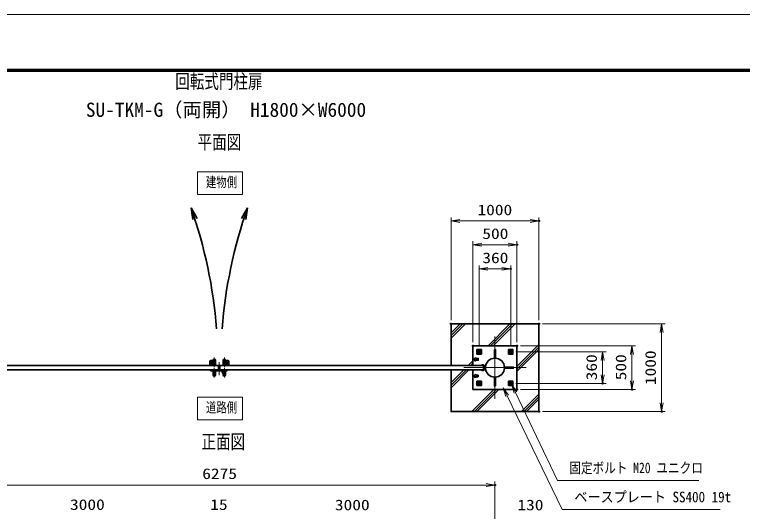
# Model space of a CAD drawing. Units: millimetres at full size. Extents: x -11880 to 11880, y -8400 to 8400.
# Drawn here: x -1593 to 6693, y 2741 to 8400 of the extents above; entities that cross this region are included whole.
import ezdxf
from ezdxf.enums import TextEntityAlignment as Align

# ---------------------------------------------------------------- set-up
doc = ezdxf.new("R2010")
doc.units = ezdxf.units.MM
doc.header["$LTSCALE"] = 30
doc.header["$PDMODE"] = 32
doc.header["$PDSIZE"] = 15
for name, pattern in [('DASHED', [7.5, 6, -1.5]), ('USER1', [18, 12, -1.5, 3, -1.5]), ('USER2', [9, 6, -0.75, 1.5, -0.75])]:
    doc.linetypes.add(name, pattern=pattern)
for name, color, linetype, lineweight in [('0-0_D-TTL', 7, 'Continuous', 18), ('0-1_外形線', 7, 'Continuous', 35), ('0-2_軸線', 200, 'USER1', 15), ('0-3_細線', 2, 'Continuous', 35), ('0-4_寸法線', 4, 'Continuous', 18), ('0-5_0', 7, 'Continuous', 18), ('0-7_隠れ線', 140, 'DASHED', 18), ('0-A_AM_0N', 7, 'Continuous', 50), ('0-B_AM_7N', 6, 'USER2', 18), ('1-2_AM_4N', 4, 'Continuous', 25), ('1-6_ハッチング', 253, 'Continuous', 13)]:
    doc.layers.add(name, color=color, linetype=linetype, lineweight=lineweight)
for name, color, linetype in [('0-6_Defpoints', 7, 'Continuous'), ('0-E_文字3', 254, 'Continuous'), ('1-4_文字', 254, 'Continuous')]:
    doc.layers.add(name, color=color, linetype=linetype)
doc.styles.add('ＭＳ ゴシック', font='')
doc.styles.get('ＭＳ ゴシック').set_extended_font_data('MS Gothic')

# ---------------------------------------------------------------- blocks, each defined once
blk = doc.blocks.new('A$C4093506B')
at = {"layer": '0-1_外形線'}
for p, q in [((-373.3, 0), (376.7, 0)), ((-373.3, -1755), (-373.3, 0)), ((376.7, -1755), (376.7, 0))]:
    blk.add_line(p, q, dxfattribs=at)
blk.add_arc((1.7, -1755), 375, 180, 0, dxfattribs=at)
at = {"layer": '0-2_軸線', "linetype": 'USER2'}
blk.add_line((1.7, 532.5), (1.7, -2662.5), dxfattribs=at)
blk = doc.blocks.new('A$C031A601E')
at = {"layer": '0-1_外形線'}
for p, q in [((-914.7, 739.2), (-914.7, -610.8)), ((-614.7, -910.8), (585.3, -910.8))]:
    blk.add_line(p, q, dxfattribs=at)
blk.add_lwpolyline([(885.3, -610.8), (885.3, 739.2), (-914.7, 739.2)], dxfattribs=at)
for centre, start, end in [((-614.7, -610.8), 180, 270), ((585.3, -610.8), 270, 0)]:
    blk.add_arc(centre, 300, start, end, dxfattribs=at)
at = {"layer": '0-2_軸線'}
for q in [(-14.7, 645.4), (-670.9, -10.8), (641.6, -10.8), (-14.7, -667.1)]:
    blk.add_line((-14.7, -10.8), q, dxfattribs=at)
at = {"layer": '0-3_細線'}
blk.add_circle((-14.7, -10.8), 525, dxfattribs=at)
at = {"layer": '0-7_隠れ線', "linetype": 'Continuous'}
blk.add_line((-914.7, 589.2), (885.3, 589.2), dxfattribs=at)
at = {"layer": '0-7_隠れ線'}
for radius in [420, 315, 285]:
    blk.add_circle((-14.7, -10.8), radius, dxfattribs=at)
blk = doc.blocks.new('U50')
at = {"layer": '0-A_AM_0N'}
blk.add_lwpolyline([(25697399.7, 86407472.7), (25697849.7, 86407212.9), (25698299.7, 86407472.7), (25698299.7, 86407992.4), (25697849.7, 86408252.2), (25697399.7, 86407992.4)], close=True, dxfattribs=at)
for radius in [450, 259.4]:
    blk.add_circle((25697849.7, 86407732.5), radius, dxfattribs=at)
at = {"layer": '0-B_AM_7N'}
for p, q in [((25697278.1, 86407732.5), (25698421.3, 86407732.5)), ((25697849.7, 86408304.1), (25697849.7, 86407161))]:
    blk.add_line(p, q, dxfattribs=at)
at = {"layer": '1-2_AM_4N'}
blk.add_arc((25697849.7, 86407732.5), 300, 260, 170, dxfattribs=at)
blk = doc.blocks.new('U51')
at = {"layer": '0-A_AM_0N'}
blk.add_lwpolyline([(25708199.7, 86407472.7), (25708649.7, 86407212.9), (25709099.7, 86407472.7), (25709099.7, 86407992.4), (25708649.7, 86408252.2), (25708199.7, 86407992.4)], close=True, dxfattribs=at)
for radius in [450, 259.4]:
    blk.add_circle((25708649.7, 86407732.5), radius, dxfattribs=at)
at = {"layer": '0-B_AM_7N'}
for p, q in [((25708078.1, 86407732.5), (25709221.3, 86407732.5)), ((25708649.7, 86408304.1), (25708649.7, 86407161))]:
    blk.add_line(p, q, dxfattribs=at)
at = {"layer": '1-2_AM_4N'}
blk.add_arc((25708649.7, 86407732.5), 300, 260, 170, dxfattribs=at)
blk = doc.blocks.new('U52')
at = {"layer": '0-A_AM_0N'}
blk.add_lwpolyline([(25708199.7, 86396672.7), (25708649.7, 86396412.9), (25709099.7, 86396672.7), (25709099.7, 86397192.4), (25708649.7, 86397452.2), (25708199.7, 86397192.4)], close=True, dxfattribs=at)
for radius in [450, 259.4]:
    blk.add_circle((25708649.7, 86396932.5), radius, dxfattribs=at)
at = {"layer": '0-B_AM_7N'}
for p, q in [((25708078.1, 86396932.5), (25709221.3, 86396932.5)), ((25708649.7, 86397504.1), (25708649.7, 86396361))]:
    blk.add_line(p, q, dxfattribs=at)
at = {"layer": '1-2_AM_4N'}
blk.add_arc((25708649.7, 86396932.5), 300, 260, 170, dxfattribs=at)
blk = doc.blocks.new('U53')
at = {"layer": '0-A_AM_0N'}
blk.add_lwpolyline([(25697399.7, 86396672.7), (25697849.7, 86396412.9), (25698299.7, 86396672.7), (25698299.7, 86397192.4), (25697849.7, 86397452.2), (25697399.7, 86397192.4)], close=True, dxfattribs=at)
for radius in [450, 259.4]:
    blk.add_circle((25697849.7, 86396932.5), radius, dxfattribs=at)
at = {"layer": '0-B_AM_7N'}
for p, q in [((25697278.1, 86396932.5), (25698421.3, 86396932.5)), ((25697849.7, 86397504.1), (25697849.7, 86396361))]:
    blk.add_line(p, q, dxfattribs=at)
at = {"layer": '1-2_AM_4N'}
blk.add_arc((25697849.7, 86396932.5), 300, 260, 170, dxfattribs=at)
blk = doc.blocks.new('ddgfdgggg')
at = {"layer": '0-1_外形線'}
for p, q in [((0, 720), (8880, 720)), ((0, 360), (8880, 360)), ((360, 0), (360, 360)), ((720, 0), (720, 360)), ((3480, 240), (3480, 360)), ((3540, 144), (3540, 240)), ((4620, 240), (4620, 144)), ((7080, 240), (7080, 360)), ((8280, 240), (7080, 240)), ((7140, 144), (7140, 240)), ((8220, 240), (8220, 144)), ((8280, 360), (8280, 240)), ((8880, 360), (8880, 720)), ((13680, 240), (13680, 720)), ((13680, 720), (19680, 720)), ((13680, 240), (19680, 240)), ((14340, 24), (14340, 120)), ((15180, -360), (15180, 240)), ((15420, 120), (15420, 24)), ((17940, 24), (17940, 120)), ((18180, -360), (18180, 240)), ((19020, 120), (19020, 24)), ((19680, 720), (19680, 240)), ((0, -720), (20459.5, -720)), ((623.5, -360), (20506.9, -360)), ((4320, -156), (3840, -156)), ((7920, -156), (7440, -156)), ((15120, -276), (14640, -276)), ((15000, -2400), (15000, -1320)), ((15240, -1080), (18120, -1080)), ((15960, -1080), (15960, -720)), ((15960, -1595), (17400, -1595)), ((17400, -1080), (17400, -720)), ((18720, -276), (18240, -276)), ((18360, -2400), (18360, -1320)), ((21386.8, -968.5), (20459.5, -720)), ((21480, -620.7), (20506.9, -360)), ((21386.8, -968.5), (21480, -620.7))]:
    blk.add_line(p, q, dxfattribs=at)
for points in [[(4680, 360), (4680, 240), (3480, 240)], [(15480, 240), (15480, 120), (14280, 120), (14280, 240)], [(19080, 240), (19080, 120), (17880, 120), (17880, 240)]]:
    blk.add_lwpolyline(points, dxfattribs=at)
for centre, radius, start, end in [((0, 0), 720, 90, 0), ((0, 0), 360, 90, 0), ((3840, 144), 300, 180, 270), ((4320, 144), 300, 270, 0.00002), ((7440, 144), 300, 180, 270), ((7920, 144), 300, 270, 0.00002), ((14640, 24), 300, 180, 270), ((15120, 24), 300, 270, 0.00002), ((18240, 24), 300, 180, 270), ((18720, 24), 300, 270, 0.00002), ((15240, -1320), 240, 90.00002, 180), ((16680, -2400), 1680, 180, 0), ((16680, -2400), 1080, 131.8103, 48.18971), ((18120, -1320), 240, 0.00002, 90.00002)]:
    blk.add_arc(centre, radius, start, end, dxfattribs=at)
at = {"layer": '0-2_軸線'}
for q in [(0, 1526.2), (0, -1526.2), (1526.2, 0)]:
    blk.add_line((0, 0), q, dxfattribs=at)
at = {"layer": '0-7_隠れ線', "linetype": 'Continuous'}
for p, q in [((16080, 720), (16380, 420)), ((16380, 420), (16980, 420)), ((16380, -1080), (16380, 420)), ((16500, -1080), (16500, 420)), ((16860, -1080), (16860, 420)), ((17280, 720), (16980, 420)), ((16980, -1080), (16980, 420)), ((15960, -720), (15960, -360)), ((17400, -720), (17400, -360))]:
    blk.add_line(p, q, dxfattribs=at)
blk = doc.blocks.new('_Open')
at = {"layer": '0-5_0', "color": 4}
blk.add_line((-30, 5), (0, 0), dxfattribs=at)
blk.add_lwpolyline([(-30, -5), (0, 0), (-30, 0)], dxfattribs=at)
blk = doc.blocks.new('S36')
at = {"layer": '0-4_寸法線'}
for points in [[(25772918.6, 86363796.5), (25724625.8, 86363796.5), (25710304.2, 86393810.1), (25709012.2, 86396517.6)], [(25710755.4, 86394025.4), (25709012.2, 86396517.6), (25709852.9, 86393594.7)]]:
    blk.add_lwpolyline(points, dxfattribs=at)
at = {"layer": '0-4_寸法線', "color": 254, "style": 'ＭＳ ゴシック', "width": 0.8}
blk.add_text('固定ボルト M20 ユニクロ', height=3637, dxfattribs=at).set_placement((25728634.8, 86365197), align=Align.BOTTOM_LEFT)
blk = doc.blocks.new('S37')
at = {"layer": '0-4_寸法線'}
for points in [[(25780161.8, 86353839.4), (25726195.4, 86353839.4), (25707411.6, 86392746.4), (25706107.3, 86395448)], [(25707861.9, 86392963.7), (25706107.3, 86395448), (25706961.3, 86392529)]]:
    blk.add_lwpolyline(points, dxfattribs=at)
at = {"layer": '0-4_寸法線', "color": 254, "style": 'ＭＳ ゴシック', "width": 0.9}
blk.add_text('ベースプレート SS400 19t', height=3637, dxfattribs=at).set_placement((25730395.4, 86355239.9), align=Align.BOTTOM_LEFT)

msp = doc.modelspace()

# ---------------------------------------------------------------- linework, layer by layer
at = {"layer": '0-0_D-TTL'}
for points in [[(-11880, -8400.08), (11880, -8400.08), (11880, 8399.92), (-11880, 8399.92)], [(-11116.29, 7779.34), (11116.29, 7779.34), (11116.29, -7777.8), (-11116.29, -7777.8)], [(-11109.21, 7772.27), (11109.21, 7772.27), (11109.21, -7770.73), (-11109.21, -7770.73)], [(-11102.14, 7765.2), (11102.14, 7765.2), (11102.14, -7763.66), (-11102.14, -7763.66)], [(-11095.07, 7758.13), (11095.07, 7758.13), (11095.07, -7756.58), (-11095.07, -7756.58)], [(-11088, 7751.06), (11088, 7751.06), (11088, -7749.51), (-11088, -7749.51)]]:
    msp.add_lwpolyline(points, close=True, dxfattribs=at)
at = {"layer": '0-1_外形線'}
for p, q in [((3625.54, 4628.5), (3625.54, 4403.5)), ((4125.54, 4628.5), (3625.54, 4628.5)), ((4125.54, 4128.5), (4125.54, 4628.5)), ((3725.54, 4409.5), (3745.54, 4409.5)), ((3745.54, 4353.5), (3745.54, 4403.5)), ((3751.54, 4403.5), (3751.54, 4353.5)), ((3625.54, 4353.5), (3625.54, 4128.5)), ((3751.54, 4391), (3768.11, 4391)), ((3768.11, 4366), (3751.54, 4366)), ((3625.54, 4128.5), (4125.54, 4128.5))]:
    msp.add_line(p, q, dxfattribs=at)
for points in [[(3375.54, 4353.5), (3375.54, 3878.5), (4375.54, 3878.5), (4375.54, 4878.5), (3375.54, 4878.5), (3375.54, 4403.5)], [(3745.54, 4403.5), (3725.54, 4403.5), (3725.54, 4409.5)], [(3745.54, 4347.5), (3725.54, 4347.5), (3725.54, 4353.5), (3745.54, 4353.5)]]:
    msp.add_lwpolyline(points, dxfattribs=at)
for points in [[(3670.54, 4533.5), (3720.54, 4533.5), (3720.54, 4583.5), (3670.54, 4583.5)], [(4030.54, 4533.5), (4080.54, 4533.5), (4080.54, 4583.5), (4030.54, 4583.5)], [(730.54, 4403.5), (-2269.46, 4403.5), (-2269.46, 4353.5), (730.54, 4353.5)], [(745.54, 4403.5), (3745.54, 4403.5), (3745.54, 4353.5), (745.54, 4353.5)], [(3670.54, 4173.5), (3720.54, 4173.5), (3720.54, 4223.5), (3670.54, 4223.5)], [(4030.54, 4173.5), (4080.54, 4173.5), (4080.54, 4223.5), (4030.54, 4223.5)]]:
    msp.add_lwpolyline(points, close=True, dxfattribs=at)
for centre, radius in [((3875.54, 4378.5), 108.15), ((660.54, 4428.5), 12.5), ((815.54, 4428.5), 12.5)]:
    msp.add_circle(centre, radius, dxfattribs=at)
for centre, start, end in [((3745.54, 4403.5), 0, 90), ((3745.54, 4353.5), 270, 0)]:
    msp.add_arc(centre, 6, start, end, dxfattribs=at)
at = {"layer": '0-2_軸線'}
for p, q in [((3875.54, 4378.5), (3875.54, 4732.05)), ((660.54, 4428.5), (646.79, 4428.5)), ((660.54, 4428.5), (660.54, 4442.25)), ((660.54, 4428.5), (660.54, 4414.75)), ((660.54, 4428.5), (674.29, 4428.5)), ((738.04, 4442.09), (738.04, 4291.14)), ((738.04, 4442.09), (738.04, 4291.14)), ((815.54, 4428.5), (801.79, 4428.5)), ((815.54, 4428.5), (815.54, 4442.25)), ((815.54, 4428.5), (829.29, 4428.5)), ((815.54, 4428.5), (815.54, 4414.75)), ((3875.54, 4378.5), (3521.98, 4378.5)), ((3745.54, 4378.5), (3906.03, 4378.5)), ((3875.54, 4378.5), (4229.09, 4378.5)), ((3875.54, 4378.5), (3875.54, 4024.95))]:
    msp.add_line(p, q, dxfattribs=at)
at = {"layer": '0-3_細線'}
for p, q in [((416.72, 6199.24), (437.75, 6064.55)), ((416.72, 6199.24), (484.42, 6078.05)), ((1059.35, 6199.24), (991.65, 6078.05)), ((1059.35, 6199.24), (1038.32, 6064.55)), ((3869.54, 4586.4), (3869.54, 4486.48)), ((3751.54, 4395), (3755.54, 4391)), ((3755.54, 4366), (3751.54, 4362)), ((3655.54, 4303.5), (3635.54, 4283.5)), ((3635.54, 4283.5), (3655.54, 4263.5)), ((3655.54, 4303.5), (3655.54, 4293.5)), ((3655.54, 4293.5), (3685.54, 4293.5)), ((3685.54, 4273.5), (3655.54, 4273.5)), ((3655.54, 4263.5), (3655.54, 4273.5)), ((3685.54, 4293.5), (3685.54, 4273.5))]:
    msp.add_line(p, q, dxfattribs=at)
for points in [[(3869.54, 4586.4), (3881.54, 4586.4), (3881.54, 4486.65)], [(3655.54, 4493.5), (3635.54, 4473.5), (3655.54, 4453.5), (3655.54, 4463.5)], [(3655.54, 4493.5), (3655.54, 4483.5), (3685.54, 4483.5), (3685.54, 4463.5), (3655.54, 4463.5)], [(3983.52, 4384.5), (4083.44, 4384.5), (4083.44, 4372.5), (3983.52, 4372.5)], [(3869.54, 4270.52), (3869.54, 4170.6), (3881.54, 4170.6), (3881.54, 4270.35)]]:
    msp.add_lwpolyline(points, dxfattribs=at)
for centre, start, end in [((-4731.88, 4395.83), 4.47285, 19.30394), ((6207.95, 4395.83), 160.69606, 175.52715)]:
    msp.add_arc(centre, 5455.3, start, end, dxfattribs=at)
at = {"layer": '0-4_寸法線'}
for p, q in [((3375.54, 4918.5), (3375.54, 6089.43)), ((3375.54, 6049.43), (4375.54, 6049.43)), ((4375.54, 4918.5), (4375.54, 6089.43)), ((3625.54, 4668.5), (3625.54, 5818.5)), ((4125.54, 4668.5), (4125.54, 5818.5)), ((3625.54, 5778.5), (4125.54, 5778.5)), ((3695.54, 4617.55), (3695.54, 5543.59)), ((3695.54, 5503.59), (4055.54, 5503.59)), ((4055.54, 4617.55), (4055.54, 5543.59)), ((4415.54, 4878.5), (5811.88, 4878.5)), ((5771.88, 4878.5), (5771.88, 3878.5)), ((4114.59, 4558.5), (5140.88, 4558.5)), ((4165.54, 4628.5), (5474.74, 4628.5)), ((5100.88, 4558.5), (5100.88, 4198.5)), ((5434.74, 4628.5), (5434.74, 4128.5)), ((4114.59, 4198.5), (5140.88, 4198.5)), ((4165.54, 4128.5), (5474.74, 4128.5)), ((4415.54, 3878.5), (5811.88, 3878.5)), ((3875.54, 1165.18), (3875.54, 3081.18)), ((-2399.46, 3041.18), (3875.54, 3041.18))]:
    msp.add_line(p, q, dxfattribs=at)
for points in [[(488.35, 6350.63), (1003.62, 6350.63), (1003.62, 6607.7), (488.35, 6607.7)], [(488.35, 3784.96), (1003.62, 3784.96), (1003.62, 4042.04), (488.35, 4042.04)]]:
    msp.add_lwpolyline(points, close=True, dxfattribs=at)
at = {"layer": '0-6_Defpoints'}
for p in [(4375.54, 6049.43), (4125.54, 5778.5), (4055.54, 5503.59), (3375.54, 4878.5), (4375.54, 4878.5), (4375.54, 4878.5), (3625.54, 4628.5), (3695.54, 4577.55), (4055.54, 4577.55), (4074.59, 4558.5), (4125.54, 4628.5), (4125.54, 4628.5), (4074.59, 4198.5), (5100.88, 4198.5), (4125.54, 4128.5), (5434.74, 4128.5), (4375.54, 3878.5), (5771.88, 3878.5), (3875.54, 3041.18)]:
    msp.add_point(p, dxfattribs=at)
at = {"layer": '0-7_隠れ線'}
for centre in [(3695.54, 4558.5), (4055.54, 4558.5), (3695.54, 4198.5), (4055.54, 4198.5)]:
    msp.add_circle(centre, 20, dxfattribs=at)
at = {"layer": '1-6_ハッチング'}
for p, q in [((3375.54, 4773.15), (3480.89, 4878.5)), ((3375.54, 4744.15), (3509.89, 4878.5)), ((3375.54, 4715.15), (3538.89, 4878.5)), ((3796.57, 4628.5), (4046.57, 4878.5)), ((3825.57, 4628.5), (4075.57, 4878.5)), ((3854.57, 4628.5), (4104.57, 4878.5)), ((4125.54, 4391.78), (4375.54, 4641.78)), ((4125.54, 4362.78), (4375.54, 4612.78)), ((4125.54, 4333.78), (4375.54, 4583.78)), ((3571.57, 4403.5), (3625.54, 4457.46)), ((3600.57, 4403.5), (3625.54, 4428.46)), ((3375.54, 4207.46), (3521.57, 4353.5)), ((3375.54, 4178.46), (3550.57, 4353.5)), ((3375.54, 4149.46), (3579.57, 4353.5)), ((3612.26, 3878.5), (3862.26, 4128.5)), ((3641.26, 3878.5), (3891.26, 4128.5)), ((3670.26, 3878.5), (3920.26, 4128.5)), ((4177.95, 3878.5), (4375.54, 4076.09)), ((4206.95, 3878.5), (4375.54, 4047.09)), ((4235.95, 3878.5), (4375.54, 4018.09))]:
    msp.add_line(p, q, dxfattribs=at)

# ---------------------------------------------------------------- block references
at = {"layer": '0-1_外形線', "yscale": 0.03333333, "rotation": 180}
for name, p, xscale in [('A$C4093506B', (680.59, 4403.5), 0.03333333), ('A$C4093506B', (795.48, 4403.5), -0.03333333), ('A$C031A601E', (661.03, 4428.14), -0.03333333), ('A$C031A601E', (815.05, 4428.14), 0.03333333)]:
    msp.add_blockref(name, p, dxfattribs=dict(at, xscale=xscale))
at = {"layer": '0-1_外形線'}
for name, p, xscale, yscale in [('ddgfdgggg', (644.04, 4347.5), 0.008333333, 0.008333333), ('A$C4093506B', (680.59, 4353.5), -0.03333333, 0.03333333), ('A$C4093506B', (795.48, 4353.5), 0.03333333, 0.03333333)]:
    msp.add_blockref(name, p, dxfattribs=dict(at, xscale=xscale, yscale=yscale))
at = {"layer": '0-4_寸法線', "xscale": 3.333333, "yscale": 3.333333}
for p, rotation in [((3375.54, 6049.43), 180), ((3625.54, 5778.5), 180), ((3695.54, 5503.59), 180), ((5771.88, 4878.5), 90), ((5100.88, 4558.5), 90), ((5434.74, 4628.5), 90), ((5100.88, 4198.5), 270), ((5434.74, 4128.5), 270), ((5771.88, 3878.5), 270)]:
    msp.add_blockref('_Open', p, dxfattribs=dict(at, rotation=rotation))
at = {"layer": '0-4_寸法線'}
for name, p, xscale, yscale in [('_Open', (4375.54, 6049.43), 3.333333, 3.333333), ('_Open', (4125.54, 5778.5), 3.333333, 3.333333), ('_Open', (4055.54, 5503.59), 3.333333, 3.333333), ('S37', (-852899.45, -2875699.25), 0.03333333, 0.03333333), ('S36', (-852899.45, -2875699.25), 0.03333333, 0.03333333), ('_Open', (3875.54, 3041.18), 3.333333, 3.333333)]:
    msp.add_blockref(name, p, dxfattribs=dict(at, xscale=xscale, yscale=yscale))
at = {"layer": '0-A_AM_0N', "xscale": 0.03333333, "yscale": 0.03333333}
for name in ['U50', 'U51', 'U53', 'U52']:
    msp.add_blockref(name, (-852899.45, -2875699.25), dxfattribs=at)

# ---------------------------------------------------------------- texts
at = {"layer": '0-1_外形線', "style": 'ＭＳ ゴシック', "width": 0.75}
for s, p in [('建物側', (585.94, 6399.34)), ('道路側', (585.94, 3833.68))]:
    msp.add_text(s, height=115.5, dxfattribs=at).set_placement(p, align=Align.BOTTOM_LEFT)
at = {"layer": '0-4_寸法線', "color": 254, "style": 'ＭＳ ゴシック', "width": 1.2}
for s, p in [('1000', (3676.34, 6078.12)), ('500', (3731.54, 5807.18)), ('360', (3731.54, 5532.27)), ('6275', (543.64, 3073.87)), ('3000', (-961.46, 2721.85)), ('15', (634.84, 2721.85)), ('3000', (2053.54, 2717.85)), ('130', (4130.87, 2717.85))]:
    msp.add_text(s, height=121.2, dxfattribs=at).set_placement(p, align=Align.BOTTOM_LEFT)
for s, p in [('1000', (5743.19, 4179.3)), ('360', (5072.2, 4234.5)), ('500', (5406.06, 4234.5))]:
    msp.add_text(s, height=121.2, rotation=90, dxfattribs=at).set_placement(p, align=Align.BOTTOM_LEFT)
at = {"layer": '0-E_文字3', "style": 'ＭＳ ゴシック', "width": 0.75}
msp.add_text('回転式門柱扉', height=161.7, dxfattribs=at).set_placement((236.92, 7509.37), align=Align.BOTTOM_LEFT)
at = {"layer": '0-E_文字3', "style": 'ＭＳ ゴシック'}
msp.add_text('SU-TKM-G（両開） H1800×W6000', height=161.6, dxfattribs=at).set_placement((-781.13, 7186.4), align=Align.BOTTOM_LEFT)
at = {"layer": '1-4_文字', "style": 'ＭＳ ゴシック', "width": 0.75}
for s, p in [('平面図', (491.29, 6817.17)), ('正面図', (534.98, 3406.04))]:
    msp.add_text(s, height=161.7, dxfattribs=at).set_placement(p, align=Align.BOTTOM_LEFT)

doc.saveas('drawing.dxf')
